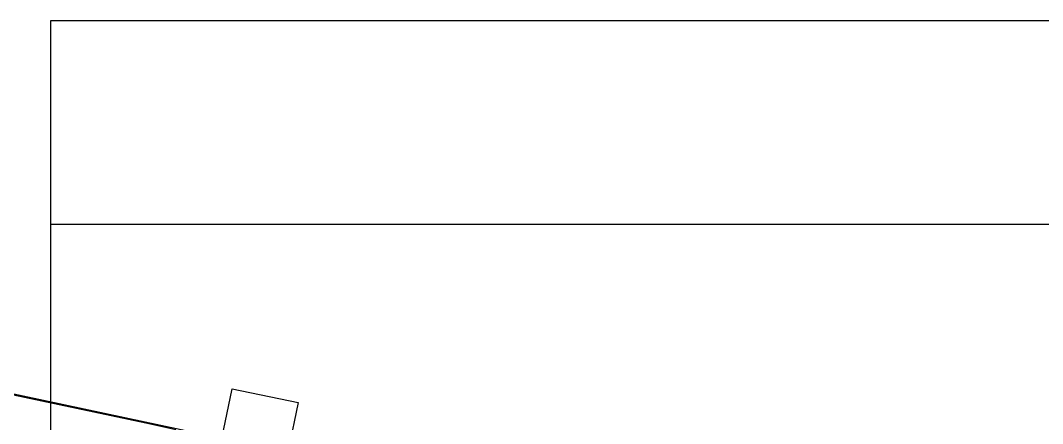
# Model space of a CAD drawing. Header units: metres. Extents: x -2743 to 126, y 13412 to 13916.
# Drawn here: x -2257.4 to -2006.7, y 13801.1 to 13900 of the extents above; entities that cross this region are included whole.
import ezdxf

# ---------------------------------------------------------------- set-up
doc = ezdxf.new("R2010")
doc.units = ezdxf.units.M
for name, color, linetype in [('link-улица Берзарина_Граница работ$0$ГП_Граница проектирования', 7, 'Continuous'), ('output[1-12]_brd$0$Граница заказа', 7, 'Continuous'), ('output[1-12]_brd$0$Рамки', 7, 'Continuous'), ('output[24-26]_brd$0$Рамки', 7, 'Continuous')]:
    doc.layers.add(name, color=color, linetype=linetype)

msp = doc.modelspace()

# ---------------------------------------------------------------- linework, layer by layer
at = {"layer": 'link-улица Берзарина_Граница работ$0$ГП_Граница проектирования'}
for points in [[(-2310.24, 13818.98), (-2226.7, 13801.27), (-2219.31, 13799.7)], [(-2208.04, 13797.48), (-2205.52, 13809.65), (-2189.34, 13806.32), (-2191.7, 13794.85)]]:
    msp.add_lwpolyline(points, dxfattribs=at)
at = {"layer": 'output[1-12]_brd$0$Граница заказа'}
msp.add_lwpolyline([(-1548.48, 13587.98), (-1676.87, 13613.82), (-1826.62, 13646.49), (-1941.49, 13702.81), (-1939.55, 13742.56), (-1946.32, 13757.81), (-2014.55, 13775.28), (-2049.48, 13776.6), (-2061.84, 13786.7), (-2071.03, 13788.68), (-2071.38, 13780.54), (-2071.93, 13777.3), (-2073.35, 13774.27), (-2077.47, 13770.51), (-2078.9, 13770.01), (-2095.38, 13773.45), (-2141.49, 13783.62), (-2188.32, 13793.95), (-2191.54, 13794.79), (-2200.75, 13795.89), (-2200.86, 13795.91), (-2208.04, 13797.44), (-2324.43, 13822.23)], dxfattribs=at)
at = {"layer": 'output[1-12]_brd$0$Рамки'}
msp.add_lwpolyline([(-2250, 13600), (-2250, 13850), (-2000, 13850), (-2000, 13600), (-2250, 13600)], dxfattribs=at)
at = {"layer": 'output[24-26]_brd$0$Рамки'}
msp.add_lwpolyline([(-2250, 13650), (-2250, 13900), (-2000, 13900), (-2000, 13650), (-2250, 13650)], dxfattribs=at)

doc.saveas('drawing.dxf')
